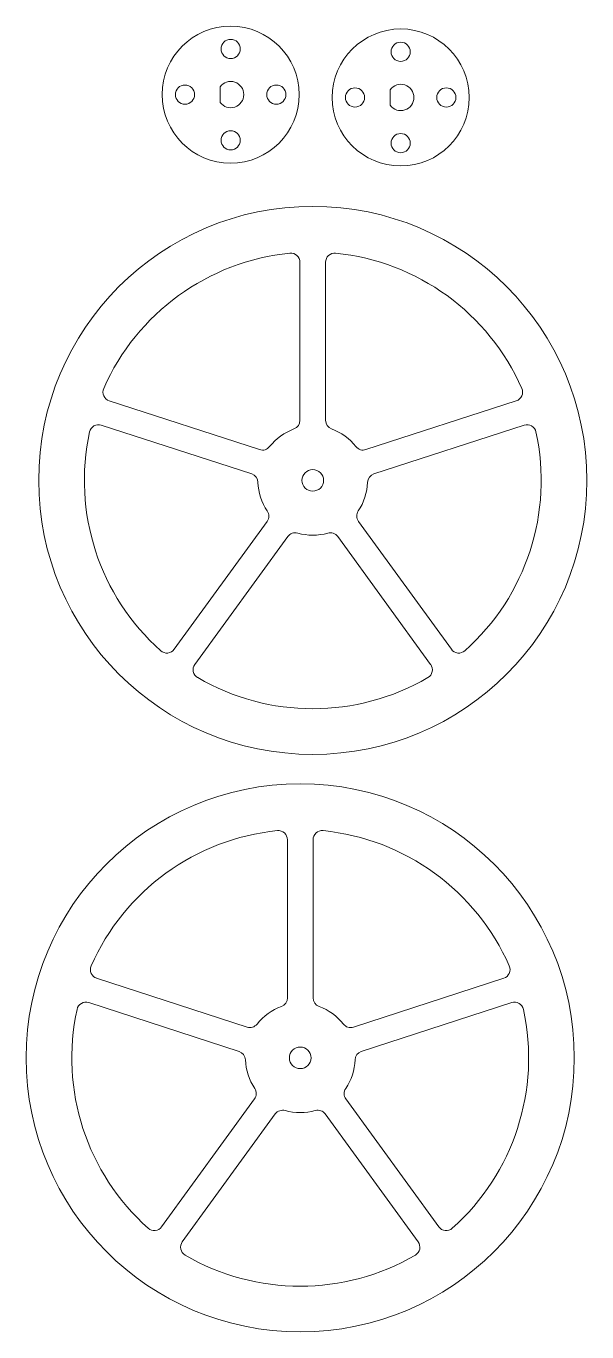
# Model space of a CAD drawing. Header units: inches. Extents: x 1.88 to 4.95, y 6.91 to 14.06.
import ezdxf

# ---------------------------------------------------------------- set-up
doc = ezdxf.new("R2010")
doc.units = ezdxf.units.IN
doc.header["$MEASUREMENT"] = 0

msp = doc.modelspace()

# ---------------------------------------------------------------- linework, layer by layer
at = {"color": 7, "linetype": 'Continuous', "lineweight": 15}
for p, q in [((2.9401, 13.7255), (2.9401, 13.6402)), ((3.8706, 13.7098), (3.8706, 13.6245)), ((3.3776, 12.7653), (3.3776, 11.9001)), ((3.5176, 12.7653), (3.5176, 11.9001)), ((2.3337, 12.0068), (3.1565, 11.7395)), ((4.5615, 12.0068), (3.7386, 11.7395)), ((2.2904, 11.8737), (3.1132, 11.6063)), ((4.6047, 11.8737), (3.7819, 11.6063)), ((2.6891, 10.6465), (3.1977, 11.3465)), ((4.206, 10.6465), (3.6975, 11.3465)), ((2.8024, 10.5642), (3.3109, 11.2642)), ((4.0927, 10.5642), (3.5842, 11.2642)), ((3.3089, 9.6043), (3.3089, 8.7391)), ((3.4489, 9.6043), (3.4489, 8.7391)), ((2.2649, 8.8459), (3.0878, 8.5785)), ((4.4928, 8.8459), (3.6699, 8.5785)), ((2.2217, 8.7127), (3.0445, 8.4454)), ((4.536, 8.7127), (3.7132, 8.4454)), ((2.6204, 7.4855), (3.129, 8.1855)), ((4.1373, 7.4855), (3.6287, 8.1855)), ((2.7337, 7.4032), (3.2422, 8.1032)), ((4.024, 7.4032), (3.5155, 8.1032))]:
    msp.add_line(p, q, dxfattribs=at)
for centre, radius in [((2.9981, 13.6829), 0.375), ((3.9286, 13.6672), 0.375), ((2.9981, 13.9329), 0.0525), ((3.9286, 13.9172), 0.0525), ((2.7481, 13.6829), 0.0525), ((3.2481, 13.6829), 0.0525), ((3.6786, 13.6672), 0.0525), ((4.1786, 13.6672), 0.0525), ((2.9981, 13.4329), 0.0525), ((3.9286, 13.4172), 0.0525), ((3.4476, 11.5713), 1.5), ((3.4476, 11.5713), 0.0591), ((3.3789, 8.4103), 1.5), ((3.3789, 8.4103), 0.0591)]:
    msp.add_circle(centre, radius, dxfattribs=at)
for centre, radius, start, end in [((2.9981, 13.6829), 0.072, 216.33606, 143.66394), ((3.9286, 13.6672), 0.072, 216.33606, 143.66394), ((3.4476, 11.5713), 1.25, 95.73917, 156.26083), ((3.3276, 12.7653), 0.05, 0, 95.73917), ((3.5676, 12.7653), 0.05, 84.26083, 180), ((3.4476, 11.5713), 1.25, 23.73917, 84.26083), ((2.3491, 12.0544), 0.05, 156.26083, 252), ((4.546, 12.0544), 0.05, 288, 23.73917), ((2.2749, 11.8261), 0.05, 72, 167.73917), ((3.3276, 11.9001), 0.05, 290.05104, 0), ((3.5676, 11.9001), 0.05, 180, 249.94896), ((4.6202, 11.8261), 0.05, 12.26083, 108), ((3.4476, 11.5713), 1.25, 167.73917, 228.26083), ((3.4476, 11.5713), 0.3, 110.05104, 141.94896), ((3.4476, 11.5713), 0.3, 38.05104, 69.94896), ((3.4476, 11.5713), 1.25, 311.73917, 12.26083), ((3.172, 11.787), 0.05, 252, 321.94896), ((3.7232, 11.787), 0.05, 218.05104, 288), ((3.0978, 11.5588), 0.05, 2.05104, 72), ((3.7973, 11.5588), 0.05, 108, 177.94896), ((3.4476, 11.5713), 0.3, 182.05104, 213.94896), ((3.4476, 11.5713), 0.3, 326.05104, 357.94896), ((3.1572, 11.3758), 0.05, 324, 33.94896), ((3.7379, 11.3758), 0.05, 146.05104, 216), ((3.3514, 11.2348), 0.05, 74.05104, 144), ((3.4476, 11.5713), 0.3, 254.05104, 285.94896), ((3.5437, 11.2348), 0.05, 36, 105.94896), ((2.6487, 10.6759), 0.05, 228.26083, 324), ((4.2465, 10.6759), 0.05, 216, 311.73917), ((2.8428, 10.5348), 0.05, 144, 239.73917), ((4.0523, 10.5348), 0.05, 300.26083, 36), ((3.4476, 11.5713), 1.25, 239.73917, 300.26083), ((3.3789, 8.4103), 1.25, 95.73917, 156.26083), ((3.2589, 9.6043), 0.05, 0, 95.73917), ((3.4989, 9.6043), 0.05, 84.26083, 180), ((3.3789, 8.4103), 1.25, 23.73917, 84.26083), ((2.2804, 8.8934), 0.05, 156.26083, 252), ((4.4773, 8.8934), 0.05, 288, 23.73917), ((3.2589, 8.7391), 0.05, 290.05104, 0), ((3.4989, 8.7391), 0.05, 180, 249.94896), ((3.3789, 8.4103), 1.25, 167.73917, 228.26083), ((2.2062, 8.6652), 0.05, 72, 167.73917), ((3.3789, 8.4103), 0.3, 110.05104, 141.94896), ((3.3789, 8.4103), 0.3, 38.05104, 69.94896), ((3.3789, 8.4103), 1.25, 311.73917, 12.26083), ((4.5515, 8.6652), 0.05, 12.26083, 108), ((3.1032, 8.6261), 0.05, 252, 321.94896), ((3.6545, 8.6261), 0.05, 218.05104, 288), ((3.0291, 8.3978), 0.05, 2.05104, 72), ((3.7286, 8.3978), 0.05, 108, 177.94896), ((3.3789, 8.4103), 0.3, 182.05104, 213.94896), ((3.3789, 8.4103), 0.3, 326.05104, 357.94896), ((3.0885, 8.2149), 0.05, 324, 33.94896), ((3.6692, 8.2149), 0.05, 146.05104, 216), ((3.2827, 8.0738), 0.05, 74.05104, 144), ((3.3789, 8.4103), 0.3, 254.05104, 285.94896), ((3.475, 8.0738), 0.05, 36, 105.94896), ((2.58, 7.5149), 0.05, 228.26083, 324), ((4.1777, 7.5149), 0.05, 216, 311.73917), ((2.7741, 7.3739), 0.05, 144, 239.73917), ((3.9836, 7.3739), 0.05, 300.26083, 36), ((3.3789, 8.4103), 1.25, 239.73917, 300.26083)]:
    msp.add_arc(centre, radius, start, end, dxfattribs=at)

doc.saveas('drawing.dxf')
